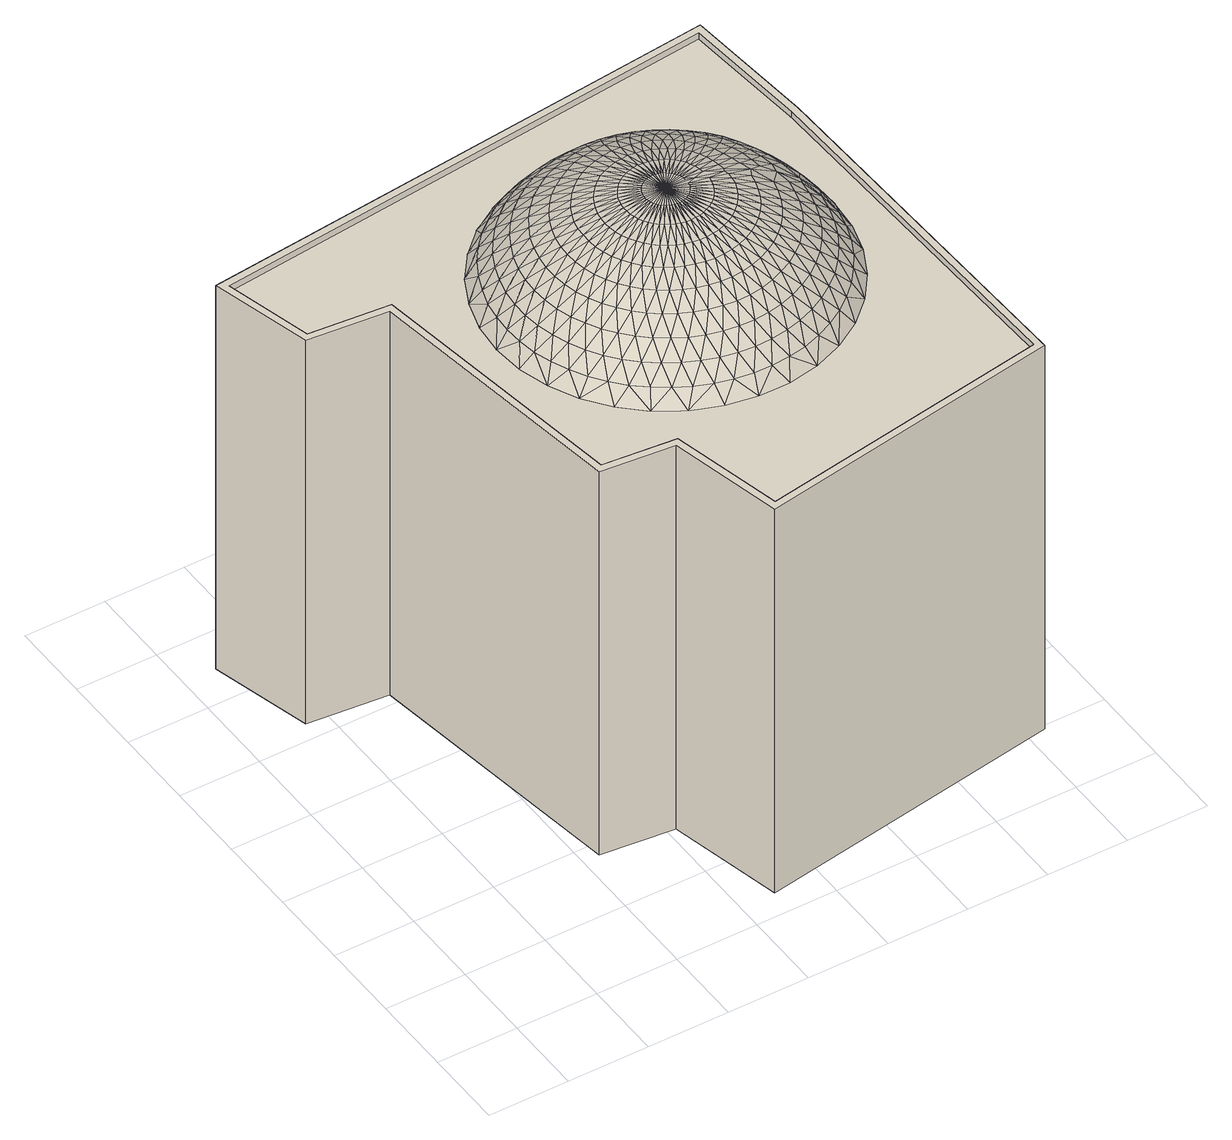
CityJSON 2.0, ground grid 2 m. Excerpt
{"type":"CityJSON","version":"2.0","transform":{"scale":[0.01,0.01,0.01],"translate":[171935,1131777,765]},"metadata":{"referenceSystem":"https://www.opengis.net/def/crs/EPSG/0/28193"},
"CityObjects":{
"building1":{"type":"Building","attributes":{"height":{"value":"9.576","sources":[{"name":"inferred","type":"automatic","notes":"inferred from the number of floors and default height of a single floor"}]},"numberOfFloors":{"value":3,"sources":[{"name":"Amiran Atlas, sheet 12, map 4.3","type":"Secondary cartographic source"}],"paradata":{"author":"Beatrice Vaienti","date":"29-05-2023","comments":"In the atlas the value is \"1-3\", we have chosen a random value between 1 and 3 assigning a higher probability to 1 and 2 floors, respectively p=[0.35,0.35,0.3] for 1, 2, 3 floors","version":0}},"roof":{"type":{"value":"domed","paradata":{"author":"Beatrice Vaienti","date":"29-05-2023","version":0}},"parameters":{"baseFloorThickness":{"value":"0.27"},"railingHeight":{"value":"0.172"},"railingWidth":{"value":"0.18"},"domePercentVertRadius":{"value":"0.593"},"domePercentBaseRadius":{"value":"0.593"}}},"floorHeight":{"value":"3.192","sources":[{"name":"random","type":"automatic","notes":"Random value picked in the default range: [2.8, 3.5]"}]},"updatedGeometry":true,"terrainDifference":{"value":"0.809006110413"}},"geometry":[{"type":"MultiSurface","lod":"2","boundaries":[[[0,1,2,3]],[[4,5,1,0]],[[6,7,3,2]],[[5,8,9,10,11,12,6,2,1]],[[13,8,5,4]],[[12,14,7,6]],[[11,15,14,12]],[[10,16,15,11]],[[9,17,16,10]],[[8,13,17,9]],[[0,3,7,14,15,16,17,13,4],[18,19,20,21,22,23,24,25,26]],[[26,27,28,25]],[[28,29,24,25]],[[30,23,24,29]],[[30,31,22,23]],[[22,31,32,21]],[[33,20,21,32]],[[34,19,20,33]],[[35,18,19,34]],[[27,26,18,35]],[[35,34,33,32,31,30,29,28,27]],[[36,37,38]],[[36,38,39]],[[40,36,39]],[[40,37,36]],[[41,39,42]],[[41,40,39]],[[43,44,37]],[[43,37,40]],[[45,41,42]],[[46,40,41]],[[46,43,40]],[[47,42,48]],[[47,45,42]],[[49,41,45]],[[49,46,41]],[[50,48,51]],[[50,47,48]],[[52,43,46]],[[52,44,43]],[[53,45,47]],[[53,49,45]],[[54,50,51]],[[55,52,46]],[[55,46,49]],[[56,53,47]],[[56,47,50]],[[57,58,44]],[[57,44,52]],[[59,51,60]],[[59,54,51]],[[61,55,49]],[[61,49,53]],[[62,56,50]],[[62,50,54]],[[63,57,52]],[[63,52,55]],[[64,60,65]],[[64,59,60]],[[66,53,56]],[[66,61,53]],[[67,68,58]],[[67,58,57]],[[69,54,59]],[[69,62,54]],[[70,55,61]],[[70,63,55]],[[71,64,65]],[[72,66,56]],[[72,56,62]],[[73,57,63]],[[73,67,57]],[[74,59,64]],[[74,69,59]],[[75,70,61]],[[75,61,66]],[[76,65,77]],[[76,71,65]],[[78,62,69]],[[78,72,62]],[[79,73,63]],[[79,63,70]],[[80,64,71]],[[80,74,64]],[[81,75,66]],[[81,66,72]],[[82,68,67]],[[82,67,73]],[[83,76,77]],[[84,69,74]],[[84,78,69]],[[85,70,75]],[[85,79,70]],[[86,71,76]],[[86,80,71]],[[87,72,78]],[[87,81,72]],[[88,73,79]],[[88,82,73]],[[89,77,90]],[[89,83,77]],[[91,84,74]],[[91,74,80]],[[92,85,75]],[[92,75,81]],[[93,94,68]],[[93,68,82]],[[95,76,83]],[[95,86,76]],[[96,78,84]],[[96,87,78]],[[97,79,85]],[[97,88,79]],[[98,90,99]],[[98,89,90]],[[100,80,86]],[[100,91,80]],[[101,92,81]],[[101,81,87]],[[102,82,88]],[[102,93,82]],[[103,83,89]],[[103,95,83]],[[104,84,91]],[[104,96,84]],[[105,85,92]],[[105,97,85]],[[106,98,99]],[[107,86,95]],[[107,100,86]],[[108,87,96]],[[108,101,87]],[[109,88,97]],[[109,102,88]],[[110,89,98]],[[110,103,89]],[[111,91,100]],[[111,104,91]],[[112,105,92]],[[112,92,101]],[[113,94,93]],[[113,114,94]],[[113,93,102]],[[115,99,116]],[[115,106,99]],[[117,107,95]],[[117,95,103]],[[118,108,96]],[[118,96,104]],[[119,97,105]],[[119,109,97]],[[120,98,106]],[[120,110,98]],[[121,111,100]],[[121,100,107]],[[122,101,108]],[[122,112,101]],[[123,102,109]],[[123,113,102]],[[124,116,125]],[[124,115,116]],[[126,103,110]],[[126,117,103]],[[127,104,111]],[[127,118,104]],[[128,105,112]],[[128,119,105]],[[129,130,114]],[[131,106,115]],[[131,120,106]],[[132,121,107]],[[132,107,117]],[[133,122,108]],[[133,108,118]],[[134,123,109]],[[134,109,119]],[[135,124,125]],[[136,126,110]],[[136,110,120]],[[137,127,111]],[[137,111,121]],[[138,112,122]],[[138,128,112]],[[139,129,114]],[[139,114,113]],[[139,113,123]],[[139,130,129]],[[140,115,124]],[[140,131,115]],[[141,117,126]],[[141,132,117]],[[142,133,118]],[[142,118,127]],[[143,119,128]],[[143,134,119]],[[144,135,125]],[[144,125,145]],[[146,136,120]],[[146,120,131]],[[147,121,132]],[[147,137,121]],[[148,138,122]],[[148,122,133]],[[149,130,139]],[[149,139,123]],[[149,123,134]],[[150,124,135]],[[150,140,124]],[[151,126,136]],[[151,141,126]],[[152,127,137]],[[152,142,127]],[[153,128,138]],[[153,143,128]],[[154,144,145]],[[155,146,131]],[[155,131,140]],[[156,132,141]],[[156,147,132]],[[157,133,142]],[[157,148,133]],[[158,130,149]],[[158,134,143]],[[158,149,134]],[[159,135,144]],[[159,150,135]],[[160,136,146]],[[160,151,136]],[[161,137,147]],[[161,152,137]],[[162,138,148]],[[162,153,138]],[[163,145,164]],[[163,154,145]],[[165,140,150]],[[165,155,140]],[[166,141,151]],[[166,156,141]],[[167,157,142]],[[167,142,152]],[[168,158,143]],[[168,143,153]],[[168,130,158]],[[169,159,144]],[[169,144,154]],[[170,146,155]],[[170,160,146]],[[171,161,147]],[[171,147,156]],[[172,162,148]],[[172,148,157]],[[173,164,174]],[[173,163,164]],[[175,150,159]],[[175,165,150]],[[176,166,151]],[[176,151,160]],[[177,152,161]],[[177,167,152]],[[178,153,162]],[[178,168,153]],[[178,130,168]],[[179,154,163]],[[179,169,154]],[[180,155,165]],[[180,170,155]],[[181,156,166]],[[181,171,156]],[[182,172,157]],[[182,157,167]],[[183,173,174]],[[184,159,169]],[[184,175,159]],[[185,160,170]],[[185,176,160]],[[186,161,171]],[[186,177,161]],[[187,162,172]],[[187,130,178]],[[187,178,162]],[[188,179,163]],[[188,163,173]],[[189,165,175]],[[189,180,165]],[[190,181,166]],[[190,166,176]],[[191,167,177]],[[191,182,167]],[[192,174,193]],[[192,183,174]],[[194,184,169]],[[194,169,179]],[[195,185,170]],[[195,170,180]],[[196,186,171]],[[196,171,181]],[[197,187,172]],[[197,130,187]],[[197,172,182]],[[198,173,183]],[[198,188,173]],[[199,175,184]],[[199,189,175]],[[200,176,185]],[[200,190,176]],[[201,177,186]],[[201,191,177]],[[202,192,193]],[[203,179,188]],[[203,194,179]],[[204,180,189]],[[204,195,180]],[[205,196,181]],[[205,181,190]],[[206,197,182]],[[206,130,197]],[[206,182,191]],[[207,198,183]],[[207,183,192]],[[208,199,184]],[[208,184,194]],[[209,200,185]],[[209,185,195]],[[210,201,186]],[[210,186,196]],[[211,193,212]],[[211,202,193]],[[213,188,198]],[[213,203,188]],[[214,189,199]],[[214,204,189]],[[215,190,200]],[[215,205,190]],[[216,130,206]],[[216,206,191]],[[216,191,201]],[[217,192,202]],[[217,207,192]],[[218,208,194]],[[218,194,203]],[[219,195,204]],[[219,209,195]],[[220,210,196]],[[220,196,205]],[[221,211,212]],[[221,212,222]],[[223,198,207]],[[223,213,198]],[[224,214,199]],[[224,199,208]],[[225,200,209]],[[225,215,200]],[[226,130,216]],[[226,201,210]],[[226,216,201]],[[227,202,211]],[[227,217,202]],[[228,218,203]],[[228,203,213]],[[229,204,214]],[[229,219,204]],[[230,205,215]],[[230,220,205]],[[231,221,222]],[[232,223,207]],[[232,207,217]],[[233,208,218]],[[233,224,208]],[[234,225,209]],[[234,209,219]],[[235,210,220]],[[235,130,226]],[[235,226,210]],[[236,211,221]],[[236,227,211]],[[237,213,223]],[[237,228,213]],[[238,214,224]],[[238,229,214]],[[239,215,225]],[[239,230,215]],[[240,222,241]],[[240,231,222]],[[242,232,217]],[[242,217,227]],[[243,233,218]],[[243,218,228]],[[244,234,219]],[[244,219,229]],[[245,220,230]],[[245,235,220]],[[245,130,235]],[[246,221,231]],[[246,236,221]],[[247,237,223]],[[247,223,232]],[[248,238,224]],[[248,224,233]],[[249,225,234]],[[249,239,225]],[[250,241,251]],[[250,240,241]],[[252,227,236]],[[252,242,227]],[[253,228,237]],[[253,243,228]],[[254,229,238]],[[254,244,229]],[[255,130,245]],[[255,230,239]],[[255,245,230]],[[256,231,240]],[[256,246,231]],[[257,247,232]],[[257,232,242]],[[258,233,243]],[[258,248,233]],[[259,249,234]],[[259,234,244]],[[260,250,251]],[[261,236,246]],[[261,252,236]],[[262,237,247]],[[262,253,237]],[[263,238,248]],[[263,254,238]],[[264,239,249]],[[264,130,255]],[[264,255,239]],[[265,256,240]],[[265,240,250]],[[266,242,252]],[[266,257,242]],[[267,243,253]],[[267,258,243]],[[268,244,254]],[[268,259,244]],[[269,260,251]],[[269,251,270]],[[271,246,256]],[[271,261,246]],[[272,247,257]],[[272,262,247]],[[273,248,258]],[[273,263,248]],[[274,249,259]],[[274,264,249]],[[274,130,264]],[[275,250,260]],[[275,265,250]],[[276,266,252]],[[276,252,261]],[[277,253,262]],[[277,267,253]],[[278,254,263]],[[278,268,254]],[[279,269,270]],[[280,271,256]],[[280,256,265]],[[281,272,257]],[[281,257,266]],[[282,258,267]],[[282,273,258]],[[283,259,268]],[[283,130,274]],[[283,274,259]],[[284,260,269]],[[284,275,260]],[[285,261,271]],[[285,276,261]],[[286,277,262]],[[286,262,272]],[[287,278,263]],[[287,263,273]],[[288,279,270]],[[288,270,289]],[[290,265,275]],[[290,280,265]],[[291,281,266]],[[291,266,276]],[[292,267,277]],[[292,282,267]],[[293,130,283]],[[293,268,278]],[[293,283,268]],[[294,284,269]],[[294,269,279]],[[295,271,280]],[[295,285,271]],[[296,286,272]],[[296,272,281]],[[297,287,273]],[[297,273,282]],[[298,288,289]],[[298,289,299]],[[300,275,284]],[[300,290,275]],[[301,276,285]],[[301,291,276]],[[302,292,277]],[[302,277,286]],[[303,278,287]],[[303,130,293]],[[303,293,278]],[[304,279,288]],[[304,294,279]],[[305,280,290]],[[305,295,280]],[[306,281,291]],[[306,296,281]],[[307,282,292]],[[307,297,282]],[[308,298,299]],[[309,284,294]],[[309,300,284]],[[310,301,285]],[[310,285,295]],[[311,302,286]],[[311,286,296]],[[312,303,287]],[[312,287,297]],[[312,130,303]],[[313,304,288]],[[313,288,298]],[[314,290,300]],[[314,305,290]],[[315,306,291]],[[315,291,301]],[[316,307,292]],[[316,292,302]],[[317,299,318]],[[317,308,299]],[[319,294,304]],[[319,309,294]],[[320,295,305]],[[320,310,295]],[[321,296,306]],[[321,311,296]],[[322,297,307]],[[322,312,297]],[[322,130,312]],[[323,313,298]],[[323,298,308]],[[324,314,300]],[[324,300,309]],[[325,315,301]],[[325,301,310]],[[326,302,311]],[[326,316,302]],[[327,317,318]],[[328,304,313]],[[328,319,304]],[[329,305,314]],[[329,320,305]],[[330,306,315]],[[330,321,306]],[[331,322,307]],[[331,130,322]],[[331,307,316]],[[332,308,317]],[[332,323,308]],[[333,309,319]],[[333,324,309]],[[334,310,320]],[[334,325,310]],[[335,326,311]],[[335,311,321]],[[336,318,337]],[[336,327,318]],[[338,313,323]],[[338,328,313]],[[339,329,314]],[[339,314,324]],[[340,315,325]],[[340,330,315]],[[341,130,331]],[[341,316,326]],[[341,331,316]],[[342,332,317]],[[342,317,327]],[[343,333,319]],[[343,319,328]],[[344,320,329]],[[344,334,320]],[[345,321,330]],[[345,335,321]],[[346,337,347]],[[346,336,337]],[[348,338,323]],[[348,323,332]],[[349,339,324]],[[349,324,333]],[[350,340,325]],[[350,325,334]],[[351,341,326]],[[351,130,341]],[[351,326,335]],[[352,342,327]],[[352,327,336]],[[353,343,328]],[[353,328,338]],[[354,344,329]],[[354,329,339]],[[355,330,340]],[[355,345,330]],[[356,346,347]],[[357,348,332]],[[357,332,342]],[[358,349,333]],[[358,333,343]],[[359,350,334]],[[359,334,344]],[[360,335,345]],[[360,351,335]],[[360,130,351]],[[361,352,336]],[[361,336,346]],[[362,353,338]],[[362,338,348]],[[363,339,349]],[[363,354,339]],[[364,340,350]],[[364,355,340]],[[365,356,347]],[[365,347,366]],[[367,357,342]],[[367,342,352]],[[368,358,343]],[[368,343,353]],[[369,344,354]],[[369,359,344]],[[370,360,345]],[[370,130,360]],[[370,345,355]],[[371,346,356]],[[371,361,346]],[[372,348,357]],[[372,362,348]],[[373,363,349]],[[373,349,358]],[[374,350,359]],[[374,364,350]],[[375,366,376]],[[375,365,366]],[[377,352,361]],[[377,367,352]],[[378,353,362]],[[378,368,353]],[[379,369,354]],[[379,354,363]],[[380,130,370]],[[380,355,364]],[[380,370,355]],[[381,356,365]],[[381,371,356]],[[382,357,367]],[[382,372,357]],[[383,373,358]],[[383,358,368]],[[384,359,369]],[[384,374,359]],[[385,375,376]],[[386,377,361]],[[386,361,371]],[[387,378,362]],[[387,362,372]],[[388,379,363]],[[388,363,373]],[[389,380,364]],[[389,364,374]],[[389,130,380]],[[390,365,375]],[[390,381,365]],[[391,382,367]],[[391,367,377]],[[392,368,378]],[[392,383,368]],[[393,369,379]],[[393,384,369]],[[394,385,376]],[[394,376,395]],[[396,371,381]],[[396,386,371]],[[397,387,372]],[[397,372,382]],[[398,388,373]],[[398,373,383]],[[399,374,384]],[[399,130,389]],[[399,389,374]],[[400,390,375]],[[400,375,385]],[[401,391,377]],[[401,377,386]],[[402,378,387]],[[402,392,378]],[[403,379,388]],[[403,393,379]],[[404,394,395]],[[405,381,390]],[[405,396,381]],[[406,382,391]],[[406,397,382]],[[407,383,392]],[[407,398,383]],[[408,384,393]],[[408,399,384]],[[408,130,399]],[[409,385,394]],[[409,400,385]],[[410,386,396]],[[410,401,386]],[[411,402,387]],[[411,387,397]],[[412,403,388]],[[412,388,398]],[[413,395,414]],[[413,404,395]],[[415,405,390]],[[415,390,400]],[[416,406,391]],[[416,391,401]],[[417,407,392]],[[417,392,402]],[[418,393,403]],[[418,408,393]],[[418,130,408]],[[419,394,404]],[[419,409,394]],[[420,410,396]],[[420,396,405]],[[421,411,397]],[[421,397,406]],[[422,412,398]],[[422,398,407]],[[423,413,414]],[[423,414,424]],[[425,415,400]],[[425,400,409]],[[426,401,410]],[[426,416,401]],[[427,417,402]],[[427,402,411]],[[428,418,403]],[[428,130,418]],[[428,403,412]],[[429,404,413]],[[429,419,404]],[[430,420,405]],[[430,405,415]],[[431,406,416]],[[431,421,406]],[[432,422,407]],[[432,407,417]],[[433,423,424]],[[434,409,419]],[[434,425,409]],[[435,410,420]],[[435,426,410]],[[436,427,411]],[[436,411,421]],[[437,130,428]],[[437,428,412]],[[437,412,422]],[[438,413,423]],[[438,429,413]],[[439,415,425]],[[439,430,415]],[[440,431,416]],[[440,416,426]],[[441,432,417]],[[441,417,427]],[[442,433,424]],[[442,424,443]],[[444,434,419]],[[444,419,429]],[[445,420,430]],[[445,435,420]],[[446,421,431]],[[446,436,421]],[[447,422,432]],[[447,437,422]],[[447,130,437]],[[448,423,433]],[[448,438,423]],[[449,439,425]],[[449,425,434]],[[450,426,435]],[[450,440,426]],[[451,441,427]],[[451,427,436]],[[452,443,453]],[[452,442,443]],[[454,429,438]],[[454,444,429]],[[455,430,439]],[[455,445,430]],[[456,431,440]],[[456,446,431]],[[457,130,447]],[[457,447,432]],[[457,432,441]],[[458,448,433]],[[458,433,442]],[[459,449,434]],[[459,434,444]],[[460,450,435]],[[460,435,445]],[[461,451,436]],[[461,436,446]],[[462,452,453]],[[463,438,448]],[[463,454,438]],[[464,455,439]],[[464,439,449]],[[465,456,440]],[[465,440,450]],[[466,457,441]],[[466,441,451]],[[466,130,457]],[[467,458,442]],[[467,442,452]],[[468,444,454]],[[468,459,444]],[[469,445,455]],[[469,460,445]],[[470,461,446]],[[470,446,456]],[[471,462,453]],[[471,453,472]],[[473,448,458]],[[473,463,448]],[[474,449,459]],[[474,464,449]],[[475,465,450]],[[475,450,460]],[[476,451,461]],[[476,466,451]],[[476,130,466]],[[477,452,462]],[[477,467,452]],[[478,468,454]],[[478,454,463]],[[479,469,455]],[[479,455,464]],[[480,470,456]],[[480,456,465]],[[481,38,37]],[[481,472,38]],[[481,471,472]],[[482,458,467]],[[482,473,458]],[[483,474,459]],[[483,459,468]],[[484,460,469]],[[484,475,460]],[[485,476,461]],[[485,461,470]],[[485,130,476]],[[486,477,462]],[[486,462,471]],[[487,463,473]],[[487,478,463]],[[488,464,474]],[[488,479,464]],[[489,465,475]],[[489,480,465]],[[490,482,467]],[[490,467,477]],[[491,483,468]],[[491,468,478]],[[492,484,469]],[[492,469,479]],[[493,130,485]],[[493,485,470]],[[493,470,480]],[[494,486,471]],[[494,471,481]],[[495,473,482]],[[495,487,473]],[[496,474,483]],[[496,488,474]],[[497,475,484]],[[497,489,475]],[[498,490,477]],[[498,477,486]],[[499,491,478]],[[499,478,487]],[[500,479,488]],[[500,492,479]],[[501,480,489]],[[501,493,480]],[[501,130,493]],[[502,37,44]],[[502,494,481]],[[502,481,37]],[[503,495,482]],[[503,482,490]],[[504,496,483]],[[504,483,491]],[[505,497,484]],[[505,484,492]],[[506,486,494]],[[506,498,486]],[[507,487,495]],[[507,499,487]],[[508,488,496]],[[508,500,488]],[[509,501,489]],[[509,489,497]],[[509,130,501]],[[510,490,498]],[[510,503,490]],[[511,504,491]],[[511,491,499]],[[512,492,500]],[[512,505,492]],[[513,494,502]],[[513,506,494]],[[514,495,503]],[[514,507,495]],[[515,496,504]],[[515,508,496]],[[516,497,505]],[[516,509,497]],[[516,130,509]],[[517,498,506]],[[517,510,498]],[[518,499,507]],[[518,511,499]],[[519,500,508]],[[519,512,500]],[[520,44,58]],[[520,502,44]],[[520,513,502]],[[521,503,510]],[[521,514,503]],[[522,504,511]],[[522,515,504]],[[523,130,516]],[[523,516,505]],[[523,505,512]],[[524,517,506]],[[524,506,513]],[[525,518,507]],[[525,507,514]],[[526,519,508]],[[526,508,515]],[[527,510,517]],[[527,521,510]],[[528,511,518]],[[528,522,511]],[[529,512,519]],[[529,523,512]],[[529,130,523]],[[530,520,58]],[[530,513,520]],[[530,524,513]],[[531,514,521]],[[531,525,514]],[[532,515,522]],[[532,526,515]],[[533,517,524]],[[533,527,517]],[[534,518,525]],[[534,528,518]],[[535,529,519]],[[535,130,529]],[[535,519,526]],[[536,531,521]],[[536,521,527]],[[537,532,522]],[[537,522,528]],[[538,58,68]],[[538,530,58]],[[538,533,524]],[[538,524,530]],[[539,534,525]],[[539,525,531]],[[540,526,532]],[[540,130,535]],[[540,535,526]],[[541,527,533]],[[541,536,527]],[[542,528,534]],[[542,537,528]],[[543,531,536]],[[543,539,531]],[[544,532,537]],[[544,540,532]],[[544,130,540]],[[545,541,533]],[[545,533,538]],[[546,534,539]],[[546,542,534]],[[547,536,541]],[[547,543,536]],[[548,130,544]],[[548,537,542]],[[548,544,537]],[[549,538,68]],[[549,545,538]],[[550,539,543]],[[550,546,539]],[[551,541,545]],[[551,547,541]],[[552,130,548]],[[552,542,546]],[[552,548,542]],[[553,550,543]],[[553,543,547]],[[554,551,545]],[[554,545,549]],[[555,130,552]],[[555,546,550]],[[555,552,546]],[[556,553,547]],[[556,547,551]],[[557,68,94]],[[557,554,549]],[[557,549,68]],[[558,555,550]],[[558,550,553]],[[558,130,555]],[[559,551,554]],[[559,556,551]],[[560,130,558]],[[560,553,556]],[[560,558,553]],[[561,94,114]],[[561,557,94]],[[561,554,557]],[[561,559,554]],[[562,556,559]],[[562,130,560]],[[562,560,556]],[[563,114,130]],[[563,561,114]],[[563,559,561]],[[563,562,559]],[[563,130,562]]]}]}
},
"vertices":[
[687,64,1137],[687,64,54],[1445,190,54],[1445,190,1137],[622,346,1137],[622,346,54],[1415,1101,54],[1415,1101,1137],[441,364,54],[345,1027,54],[147,1046,54],[82,1295,54],[1384,1433,54],[441,364,1137],[1384,1433,1137],[82,1295,1137],[147,1046,1137],[345,1027,1137],[1397,1100,1137],[1367,1413,1137],[105,1279,1137],[161,1062,1137],[360,1044,1137],[457,380,1137],[637,362,1137],[701,84,1137],[1427,205,1137],[1427,205,1120],[701,84,1120],[637,362,1120],[457,380,1120],[360,1044,1120],[161,1062,1120],[105,1279,1120],[1367,1413,1120],[1397,1100,1120],[1298,843,1163],[1286,820,1181],[1326,820,1120],[1319,898,1120],[1293,888,1163],[1283,932,1163],[1298,973,1120],[1265,862,1204],[1237,820,1237],[1268,975,1163],[1258,903,1204],[1248,1015,1163],[1263,1043,1120],[1246,943,1204],[1223,1053,1163],[1216,1106,1120],[1227,876,1242],[1230,981,1204],[1195,1088,1163],[1218,913,1242],[1209,1017,1204],[1190,853,1275],[1180,820,1283],[1162,1120,1163],[1158,1159,1120],[1205,948,1242],[1185,1051,1204],[1184,886,1275],[1126,1148,1163],[1091,1200,1120],[1189,982,1242],[1148,834,1303],[1116,820,1321],[1157,1082,1204],[1175,917,1275],[1087,1171,1163],[1169,1014,1242],[1145,862,1303],[1125,1109,1204],[1162,948,1275],[1046,1190,1163],[1018,1228,1120],[1145,1043,1242],[1139,889,1303],[1091,1133,1204],[1146,977,1275],[1102,843,1327],[1003,1204,1163],[1118,1069,1242],[1129,916,1303],[1054,1152,1204],[1126,1003,1275],[1098,865,1327],[959,1213,1163],[941,1242,1120],[1088,1092,1242],[1117,941,1303],[1054,829,1346],[1048,820,1349],[1015,1167,1204],[1104,1028,1275],[1091,887,1327],[913,1217,1163],[863,1242,1120],[1056,1111,1242],[1102,965,1303],[1052,846,1346],[975,1178,1204],[1079,1049,1275],[1082,909,1327],[868,1216,1163],[1022,1127,1242],[1084,987,1303],[1049,863,1346],[933,1184,1204],[1052,1068,1275],[1071,929,1327],[1004,832,1360],[976,820,1365],[823,1209,1163],[786,1228,1120],[986,1138,1242],[1064,1006,1303],[1043,879,1346],[892,1185,1204],[1022,1083,1275],[1058,947,1327],[1002,843,1360],[779,1198,1163],[713,1200,1120],[949,1146,1242],[1041,1024,1303],[1035,895,1346],[954,823,1368],[902,820,1371],[850,1182,1204],[992,1095,1275],[1042,964,1327],[999,855,1360],[737,1181,1163],[912,1149,1242],[1017,1038,1303],[1026,910,1346],[953,829,1368],[809,1173,1204],[960,1104,1275],[1025,979,1327],[994,865,1360],[697,1160,1163],[646,1159,1120],[874,1148,1242],[992,1050,1303],[1015,923,1346],[952,835,1368],[770,1160,1204],[927,1109,1275],[1006,992,1327],[989,876,1360],[660,1134,1163],[837,1143,1242],[965,1059,1303],[1002,935,1346],[950,840,1368],[732,1143,1204],[894,1110,1275],[986,1003,1327],[982,885,1360],[625,1105,1163],[589,1106,1120],[800,1133,1242],[937,1064,1303],[988,946,1346],[947,845,1368],[696,1122,1204],[861,1107,1275],[964,1011,1327],[974,894,1360],[595,1071,1163],[541,1043,1120],[765,1120,1242],[909,1067,1303],[973,955,1346],[944,850,1368],[663,1096,1204],[828,1100,1275],[942,1017,1327],[965,901,1360],[568,1035,1163],[732,1102,1242],[881,1066,1303],[957,962,1346],[940,855,1368],[633,1067,1204],[797,1090,1275],[919,1020,1327],[955,908,1360],[546,995,1163],[507,973,1120],[701,1081,1242],[853,1062,1303],[941,968,1346],[936,859,1368],[607,1035,1204],[767,1076,1275],[896,1021,1327],[945,913,1360],[528,953,1163],[673,1056,1242],[826,1055,1303],[924,971,1346],[931,863,1368],[584,1000,1204],[739,1059,1275],[874,1019,1327],[934,918,1360],[515,910,1163],[485,898,1120],[647,1028,1242],[800,1044,1303],[906,973,1346],[926,866,1368],[566,962,1204],[712,1039,1275],[851,1014,1327],[923,921,1360],[508,865,1163],[478,820,1120],[625,998,1242],[775,1031,1303],[889,972,1346],[921,868,1368],[552,923,1204],[689,1016,1275],[829,1007,1327],[911,922,1360],[505,820,1163],[607,965,1242],[752,1015,1303],[872,970,1346],[915,870,1368],[542,882,1204],[668,990,1275],[808,998,1327],[899,923,1360],[508,775,1163],[485,742,1120],[592,931,1242],[730,997,1303],[855,965,1346],[909,871,1368],[537,841,1204],[650,962,1275],[789,986,1327],[887,922,1360],[515,730,1163],[507,667,1120],[581,895,1242],[711,976,1303],[839,959,1346],[904,872,1368],[537,799,1204],[635,933,1275],[771,972,1327],[876,919,1360],[528,687,1163],[575,858,1242],[695,953,1303],[823,951,1346],[898,871,1368],[542,758,1204],[624,902,1275],[754,956,1327],[865,916,1360],[546,645,1163],[541,597,1120],[573,820,1242],[681,929,1303],[809,941,1346],[892,871,1368],[552,717,1204],[617,869,1275],[740,938,1327],[854,911,1360],[568,605,1163],[575,782,1242],[670,903,1303],[796,929,1346],[886,869,1368],[566,678,1204],[613,837,1275],[727,919,1327],[844,905,1360],[595,569,1163],[589,534,1120],[581,745,1242],[662,876,1303],[784,917,1346],[881,867,1368],[584,640,1204],[613,803,1275],[717,898,1327],[835,898,1360],[625,535,1163],[646,481,1120],[592,709,1242],[657,848,1303],[774,903,1346],[875,864,1368],[607,605,1204],[617,771,1275],[709,877,1327],[826,889,1360],[660,506,1163],[607,675,1242],[655,820,1303],[765,887,1346],[871,861,1368],[633,573,1204],[624,738,1275],[704,854,1327],[819,880,1360],[697,480,1163],[713,440,1120],[625,642,1242],[657,792,1303],[758,871,1346],[866,857,1368],[663,544,1204],[635,707,1275],[702,831,1327],[813,871,1360],[737,459,1163],[647,612,1242],[662,764,1303],[753,855,1346],[862,853,1368],[696,518,1204],[650,678,1275],[702,809,1327],[807,860,1360],[779,442,1163],[786,412,1120],[673,584,1242],[670,737,1303],[750,837,1346],[859,848,1368],[732,497,1204],[668,650,1275],[704,786,1327],[804,849,1360],[823,431,1163],[863,398,1120],[701,559,1242],[681,711,1303],[749,820,1346],[856,843,1368],[770,480,1204],[689,624,1275],[709,763,1327],[801,838,1360],[868,424,1163],[732,538,1242],[695,687,1303],[750,803,1346],[853,837,1368],[809,467,1204],[712,601,1275],[717,742,1327],[800,826,1360],[913,423,1163],[941,398,1120],[765,520,1242],[711,664,1303],[753,785,1346],[852,832,1368],[850,458,1204],[739,581,1275],[727,721,1327],[800,814,1360],[959,427,1163],[1018,412,1120],[800,507,1242],[730,643,1303],[758,769,1346],[851,826,1368],[892,455,1204],[767,564,1275],[740,702,1327],[801,802,1360],[1003,436,1163],[837,497,1242],[752,625,1303],[765,753,1346],[850,820,1368],[933,456,1204],[797,550,1275],[754,684,1327],[804,791,1360],[1046,450,1163],[1091,440,1120],[874,492,1242],[775,609,1303],[774,737,1346],[851,814,1368],[975,462,1204],[828,540,1275],[771,668,1327],[807,780,1360],[1087,469,1163],[912,491,1242],[800,596,1303],[784,723,1346],[852,808,1368],[1015,473,1204],[861,533,1275],[789,654,1327],[813,769,1360],[1126,492,1163],[1158,481,1120],[949,494,1242],[826,585,1303],[796,711,1346],[853,803,1368],[1054,488,1204],[894,530,1275],[808,642,1327],[819,760,1360],[1162,520,1163],[1216,534,1120],[986,501,1242],[853,578,1303],[809,699,1346],[856,797,1368],[1091,507,1204],[927,531,1275],[829,633,1327],[826,751,1360],[1195,552,1163],[1022,513,1242],[881,574,1303],[823,689,1346],[859,792,1368],[1125,531,1204],[960,536,1275],[851,626,1327],[835,742,1360],[1223,587,1163],[1263,597,1120],[1056,529,1242],[909,573,1303],[839,681,1346],[862,787,1368],[1157,558,1204],[992,545,1275],[874,621,1327],[844,735,1360],[1248,625,1163],[1298,667,1120],[1088,548,1242],[937,576,1303],[855,675,1346],[866,783,1368],[1185,589,1204],[1022,557,1275],[896,619,1327],[854,729,1360],[1268,665,1163],[1118,571,1242],[965,581,1303],[872,670,1346],[871,779,1368],[1209,623,1204],[1052,572,1275],[919,620,1327],[865,724,1360],[1283,708,1163],[1319,742,1120],[1145,597,1242],[992,590,1303],[889,668,1346],[875,776,1368],[1230,659,1204],[1079,591,1275],[942,623,1327],[876,721,1360],[1293,752,1163],[1169,626,1242],[1017,602,1303],[906,667,1346],[881,773,1368],[1246,697,1204],[1104,612,1275],[964,629,1327],[887,718,1360],[1189,658,1242],[1041,616,1303],[924,669,1346],[886,771,1368],[1258,737,1204],[1126,637,1275],[986,637,1327],[899,717,1360],[1205,692,1242],[1064,634,1303],[941,672,1346],[892,769,1368],[1265,778,1204],[1146,663,1275],[1006,648,1327],[911,718,1360],[1218,727,1242],[1084,653,1303],[957,678,1346],[898,769,1368],[1162,692,1275],[1025,661,1327],[923,719,1360],[1227,764,1242],[1102,675,1303],[973,685,1346],[904,768,1368],[1175,723,1275],[1042,676,1327],[934,722,1360],[1231,801,1242],[1117,699,1303],[988,694,1346],[909,769,1368],[1184,754,1275],[1058,693,1327],[945,727,1360],[1129,724,1303],[1002,705,1346],[915,770,1368],[1190,787,1275],[1071,711,1327],[955,732,1360],[1139,751,1303],[1015,717,1346],[921,772,1368],[1082,731,1327],[965,739,1360],[1145,778,1303],[1026,730,1346],[926,774,1368],[1091,753,1327],[974,746,1360],[1035,745,1346],[931,777,1368],[1098,775,1327],[982,755,1360],[1043,761,1346],[936,781,1368],[1102,797,1327],[989,764,1360],[1049,777,1346],[940,785,1368],[994,775,1360],[1052,794,1346],[944,790,1368],[999,785,1360],[1054,811,1346],[947,795,1368],[1002,797,1360],[950,800,1368],[1004,808,1360],[952,805,1368],[953,811,1368]
]}
